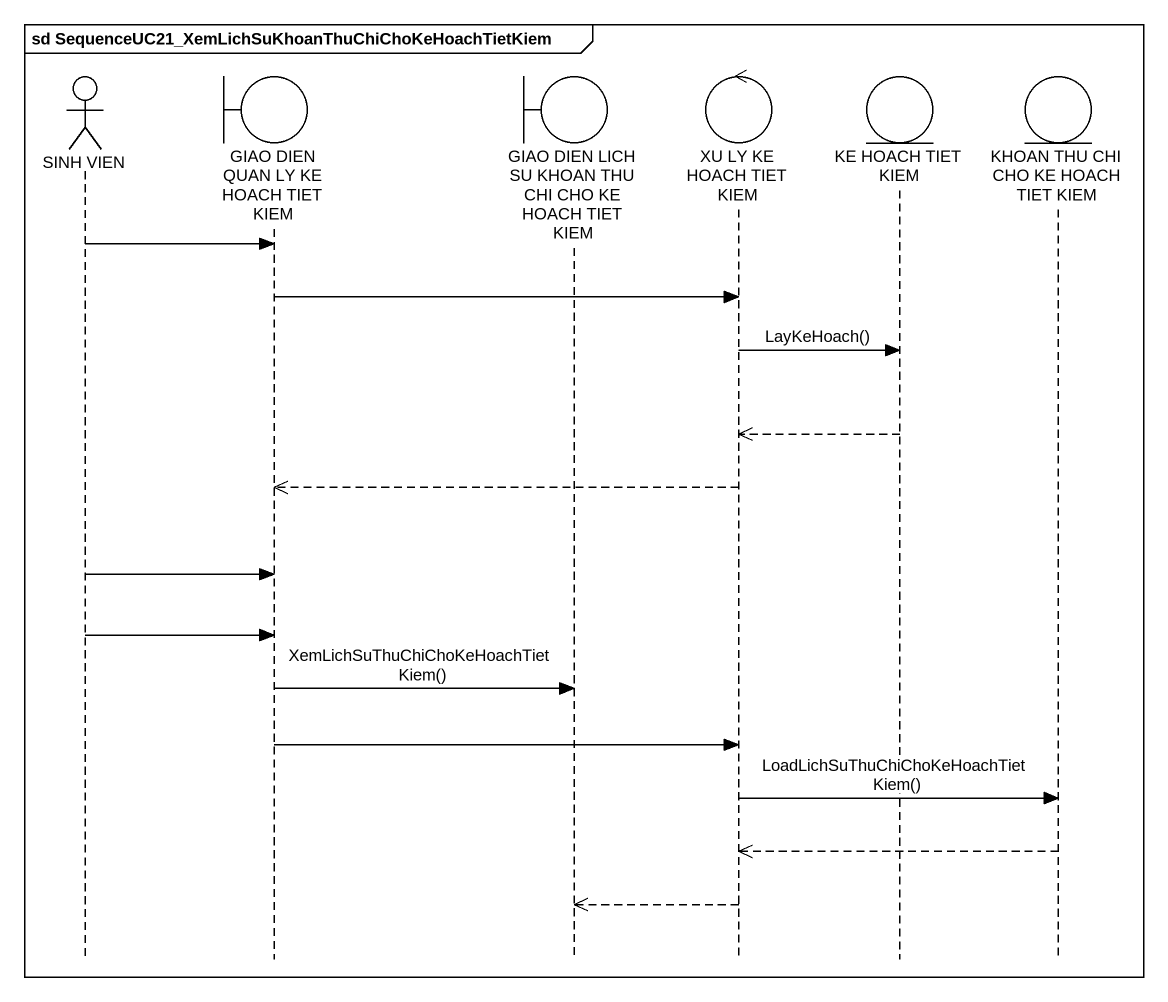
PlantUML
@startuml
mainframe sd SequenceUC21_XemLichSuKhoanThuChiChoKeHoachTietKiem
hide footbox
actor "SINH VIEN" as SINH_VIEN
boundary "GIAO DIEN QUAN LY KE HOACH TIET KIEM" as GIAO_DIEN_QUAN_LY_KE_HOACH
boundary "GIAO DIEN LICH SU KHOAN THU CHI CHO KE HOACH TIET KIEM" as GIAO_DIEN_LICH_SU_KHOAN_THU
control "XU LY KE HOACH TIET KIEM" as XU_LY_KE_HOACH_TIET_KIEM
entity "KE HOACH TIET KIEM" as KE_HOACH_TIET_KIEM
entity "KHOAN THU CHI CHO KE HOACH TIET KIEM" as KHOAN_THU_CHI_CHO_KE_HOACH

SINH_VIEN -> GIAO_DIEN_QUAN_LY_KE_HOACH
GIAO_DIEN_QUAN_LY_KE_HOACH -> XU_LY_KE_HOACH_TIET_KIEM
XU_LY_KE_HOACH_TIET_KIEM -> KE_HOACH_TIET_KIEM : LayKeHoach()
KE_HOACH_TIET_KIEM -->> XU_LY_KE_HOACH_TIET_KIEM
XU_LY_KE_HOACH_TIET_KIEM -->> GIAO_DIEN_QUAN_LY_KE_HOACH
SINH_VIEN -> GIAO_DIEN_QUAN_LY_KE_HOACH
SINH_VIEN -> GIAO_DIEN_QUAN_LY_KE_HOACH
GIAO_DIEN_QUAN_LY_KE_HOACH -> GIAO_DIEN_LICH_SU_KHOAN_THU : XemLichSuThuChiChoKeHoachTietKiem()
GIAO_DIEN_QUAN_LY_KE_HOACH -> XU_LY_KE_HOACH_TIET_KIEM
XU_LY_KE_HOACH_TIET_KIEM -> KHOAN_THU_CHI_CHO_KE_HOACH : LoadLichSuThuChiChoKeHoachTietKiem()
KHOAN_THU_CHI_CHO_KE_HOACH -->> XU_LY_KE_HOACH_TIET_KIEM
XU_LY_KE_HOACH_TIET_KIEM -->> GIAO_DIEN_LICH_SU_KHOAN_THU
@enduml
